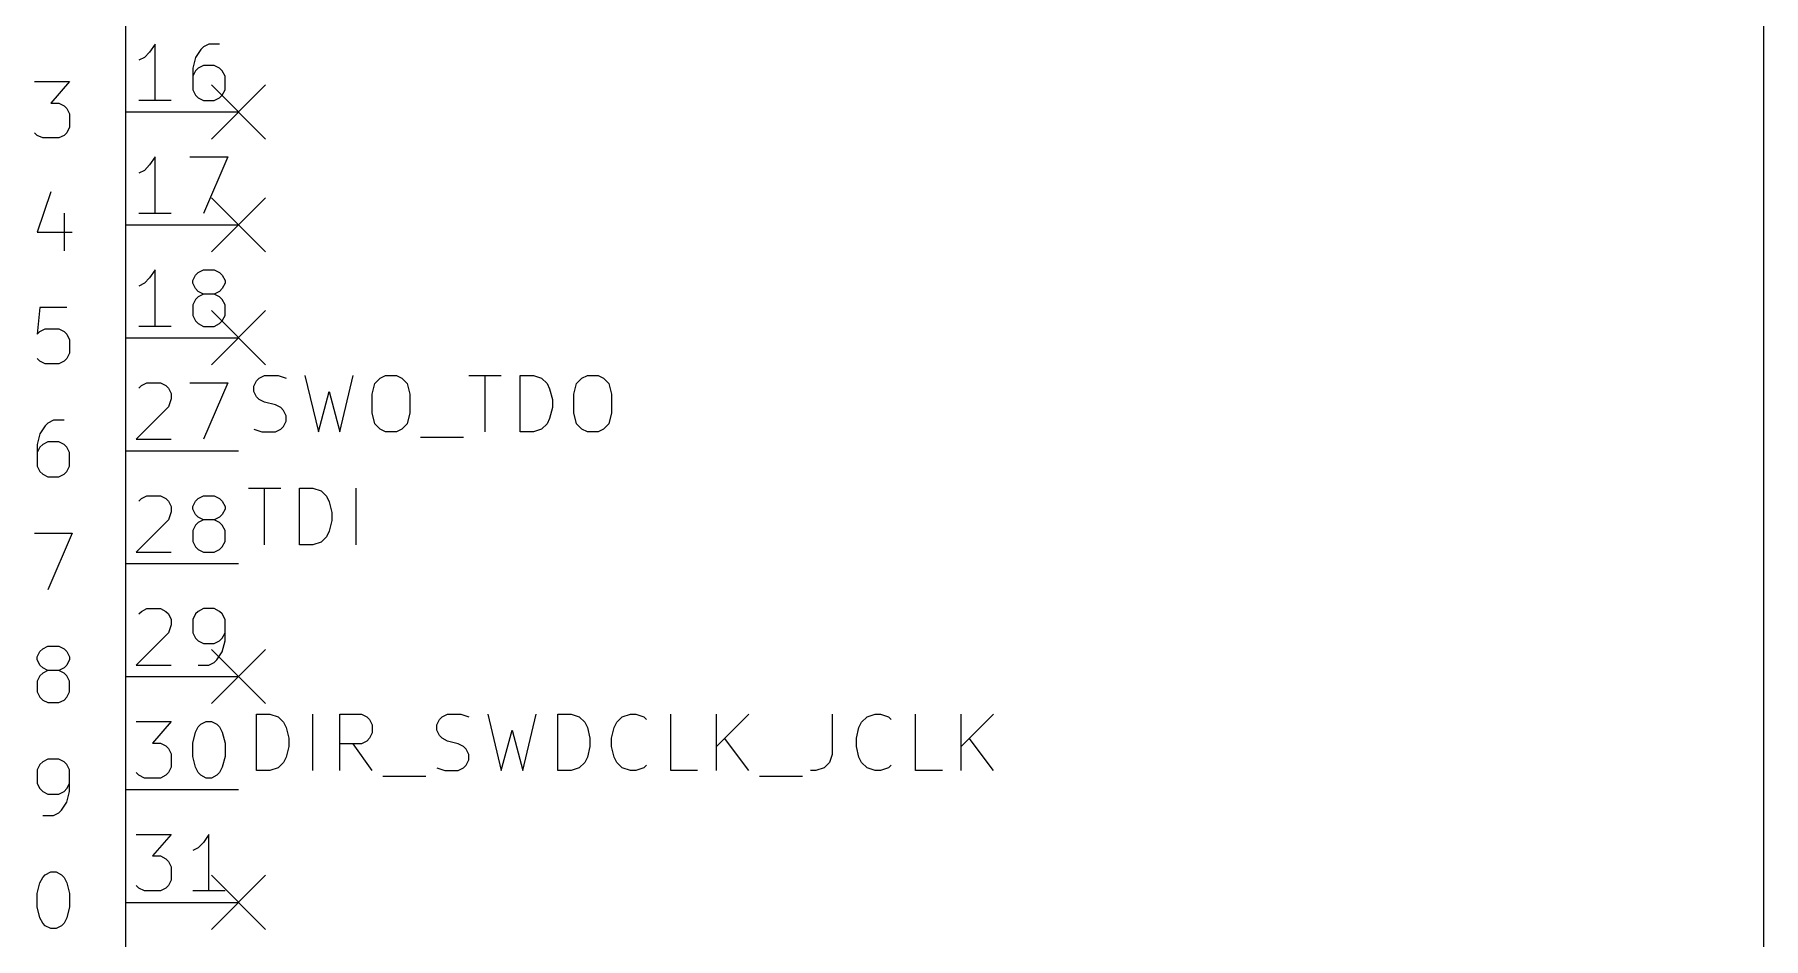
# Model space of a CAD drawing. Extents: x 0.4 to 16.1, y -11.3 to -0.4.
# Drawn here: x 4.57 to 6.1, y -8.332 to -7.532 of the extents above; entities that cross this region are included whole.
import ezdxf

# ---------------------------------------------------------------- set-up
doc = ezdxf.new("R2010")
doc.units = 0
doc.header["$MEASUREMENT"] = 0
for name, color, linetype in [('BLUE2', 5, 'CONTINUOUS'), ('BLUE3', 171, 'CONTINUOUS'), ('CYAN2', 4, 'CONTINUOUS'), ('GRAY1', 251, 'CONTINUOUS'), ('LYELLOW', 51, 'CONTINUOUS'), ('RED2', 1, 'CONTINUOUS'), ('RED3', 11, 'CONTINUOUS')]:
    doc.layers.add(name, color=color, linetype=linetype)

msp = doc.modelspace()

# ---------------------------------------------------------------- linework, layer by layer
at = {"layer": 'BLUE2', "linetype": 'CONTINUOUS'}
for p, q in [((4.726, -7.576), (4.774, -7.624)), ((4.774, -7.576), (4.726, -7.624)), ((4.726, -7.676), (4.774, -7.724)), ((4.774, -7.676), (4.726, -7.724)), ((4.726, -7.776), (4.774, -7.824)), ((4.774, -7.776), (4.726, -7.824)), ((4.726, -8.076), (4.774, -8.124)), ((4.774, -8.076), (4.726, -8.124)), ((4.726, -8.276), (4.774, -8.324)), ((4.774, -8.276), (4.726, -8.324))]:
    msp.add_line(p, q, dxfattribs=at)
at = {"layer": 'BLUE3', "linetype": 'CONTINUOUS'}
msp.add_line((6.1, -4.85), (6.1, -11.1), dxfattribs=at)
at = {"layer": 'CYAN2', "linetype": 'CONTINUOUS'}
for p, q in [((4.5695, -7.5731), (4.6005, -7.5731)), ((4.5695, -7.5731), (4.6005, -7.5731)), ((4.6005, -7.5731), (4.5838, -7.5922)), ((4.6005, -7.5731), (4.5838, -7.5922)), ((4.5838, -7.5922), (4.591, -7.5922)), ((4.5838, -7.5922), (4.591, -7.5922)), ((4.591, -7.5922), (4.5957, -7.5946)), ((4.591, -7.5922), (4.5957, -7.5946)), ((4.5957, -7.5946), (4.5981, -7.5969)), ((4.5957, -7.5946), (4.5981, -7.5969)), ((4.5981, -7.5969), (4.6005, -7.6017)), ((4.5981, -7.5969), (4.6005, -7.6017)), ((4.6005, -7.6017), (4.6005, -7.6136)), ((4.6005, -7.6017), (4.6005, -7.6136)), ((4.5719, -7.6208), (4.5695, -7.6184)), ((4.5719, -7.6208), (4.5695, -7.6184)), ((4.5767, -7.6231), (4.5719, -7.6208)), ((4.5767, -7.6231), (4.5719, -7.6208)), ((4.5957, -7.6208), (4.591, -7.6231)), ((4.5957, -7.6208), (4.591, -7.6231)), ((4.5981, -7.6184), (4.5957, -7.6208)), ((4.5981, -7.6184), (4.5957, -7.6208)), ((4.6005, -7.6136), (4.5981, -7.6184)), ((4.6005, -7.6136), (4.5981, -7.6184)), ((4.591, -7.6231), (4.5767, -7.6231)), ((4.591, -7.6231), (4.5767, -7.6231)), ((4.5838, -7.6708), (4.5719, -7.7065)), ((4.5838, -7.6708), (4.5719, -7.7065)), ((4.5957, -7.6898), (4.5957, -7.7231)), ((4.5957, -7.6898), (4.5957, -7.7231)), ((4.5719, -7.7065), (4.6029, -7.7065)), ((4.5719, -7.7065), (4.6029, -7.7065)), ((4.5743, -7.7731), (4.5719, -7.7969)), ((4.5743, -7.7731), (4.5719, -7.7969)), ((4.5981, -7.7731), (4.5743, -7.7731)), ((4.5981, -7.7731), (4.5743, -7.7731)), ((4.5719, -7.7969), (4.5743, -7.7946)), ((4.5719, -7.7969), (4.5743, -7.7946)), ((4.5743, -7.7946), (4.579, -7.7922)), ((4.5743, -7.7946), (4.579, -7.7922)), ((4.579, -7.7922), (4.591, -7.7922)), ((4.579, -7.7922), (4.591, -7.7922)), ((4.591, -7.7922), (4.5957, -7.7946)), ((4.591, -7.7922), (4.5957, -7.7946)), ((4.5957, -7.7946), (4.5981, -7.7969)), ((4.5957, -7.7946), (4.5981, -7.7969)), ((4.5981, -7.7969), (4.6005, -7.8017)), ((4.5981, -7.7969), (4.6005, -7.8017)), ((4.6005, -7.8017), (4.6005, -7.8136)), ((4.6005, -7.8017), (4.6005, -7.8136)), ((4.5743, -7.8208), (4.5719, -7.8184)), ((4.5743, -7.8208), (4.5719, -7.8184)), ((4.5981, -7.8184), (4.5957, -7.8208)), ((4.5981, -7.8184), (4.5957, -7.8208)), ((4.6005, -7.8136), (4.5981, -7.8184)), ((4.6005, -7.8136), (4.5981, -7.8184)), ((4.579, -7.8231), (4.5743, -7.8208)), ((4.579, -7.8231), (4.5743, -7.8208)), ((4.591, -7.8231), (4.579, -7.8231)), ((4.591, -7.8231), (4.579, -7.8231)), ((4.5957, -7.8208), (4.591, -7.8231)), ((4.5957, -7.8208), (4.591, -7.8231)), ((4.579, -7.8779), (4.5743, -7.885)), ((4.579, -7.8779), (4.5743, -7.885)), ((4.5814, -7.8755), (4.579, -7.8779)), ((4.5814, -7.8755), (4.579, -7.8779)), ((4.5862, -7.8731), (4.5814, -7.8755)), ((4.5862, -7.8731), (4.5814, -7.8755)), ((4.5957, -7.8731), (4.5862, -7.8731)), ((4.5957, -7.8731), (4.5862, -7.8731)), ((4.5743, -7.885), (4.5719, -7.8946)), ((4.5743, -7.885), (4.5719, -7.8946)), ((4.5719, -7.8946), (4.5719, -7.9136)), ((4.5719, -7.8946), (4.5719, -7.9136)), ((4.5743, -7.8969), (4.5719, -7.9017)), ((4.5743, -7.8969), (4.5719, -7.9017)), ((4.5767, -7.8946), (4.5743, -7.8969)), ((4.5767, -7.8946), (4.5743, -7.8969)), ((4.5814, -7.8922), (4.5767, -7.8946)), ((4.5814, -7.8922), (4.5767, -7.8946)), ((4.591, -7.8922), (4.5814, -7.8922)), ((4.591, -7.8922), (4.5814, -7.8922)), ((4.5957, -7.8946), (4.591, -7.8922)), ((4.5957, -7.8946), (4.591, -7.8922)), ((4.5981, -7.8969), (4.5957, -7.8946)), ((4.5981, -7.8969), (4.5957, -7.8946)), ((4.6005, -7.9017), (4.5981, -7.8969)), ((4.6005, -7.9017), (4.5981, -7.8969)), ((4.6005, -7.9136), (4.6005, -7.9017)), ((4.6005, -7.9136), (4.6005, -7.9017)), ((4.5719, -7.9136), (4.5743, -7.9184)), ((4.5719, -7.9136), (4.5743, -7.9184)), ((4.5743, -7.9184), (4.5767, -7.9208)), ((4.5743, -7.9184), (4.5767, -7.9208)), ((4.5767, -7.9208), (4.5814, -7.9231)), ((4.5767, -7.9208), (4.5814, -7.9231)), ((4.5814, -7.9231), (4.591, -7.9231)), ((4.5814, -7.9231), (4.591, -7.9231)), ((4.591, -7.9231), (4.5957, -7.9208)), ((4.591, -7.9231), (4.5957, -7.9208)), ((4.5957, -7.9208), (4.5981, -7.9184)), ((4.5957, -7.9208), (4.5981, -7.9184)), ((4.5981, -7.9184), (4.6005, -7.9136)), ((4.5981, -7.9184), (4.6005, -7.9136)), ((4.5695, -7.9731), (4.6029, -7.9731)), ((4.5695, -7.9731), (4.6029, -7.9731)), ((4.6029, -7.9731), (4.5814, -8.0231)), ((4.6029, -7.9731), (4.5814, -8.0231)), ((4.5719, -8.0827), (4.5743, -8.0779)), ((4.5719, -8.0827), (4.5743, -8.0779)), ((4.5743, -8.0779), (4.5767, -8.0755)), ((4.5743, -8.0779), (4.5767, -8.0755)), ((4.5767, -8.0755), (4.5814, -8.0731)), ((4.5767, -8.0755), (4.5814, -8.0731)), ((4.5814, -8.0731), (4.591, -8.0731)), ((4.5814, -8.0731), (4.591, -8.0731)), ((4.591, -8.0731), (4.5957, -8.0755)), ((4.591, -8.0731), (4.5957, -8.0755)), ((4.5957, -8.0755), (4.5981, -8.0779)), ((4.5957, -8.0755), (4.5981, -8.0779)), ((4.5981, -8.0779), (4.6005, -8.0827)), ((4.5981, -8.0779), (4.6005, -8.0827)), ((4.5719, -8.085), (4.5719, -8.0827)), ((4.5719, -8.085), (4.5719, -8.0827)), ((4.5743, -8.0898), (4.5719, -8.085)), ((4.5743, -8.0898), (4.5719, -8.085)), ((4.5767, -8.0922), (4.5743, -8.0898)), ((4.5767, -8.0922), (4.5743, -8.0898)), ((4.5814, -8.0946), (4.5767, -8.0922)), ((4.5814, -8.0946), (4.5767, -8.0922)), ((4.5814, -8.0946), (4.5767, -8.0969)), ((4.5814, -8.0946), (4.5767, -8.0969)), ((4.591, -8.0946), (4.5814, -8.0946)), ((4.591, -8.0946), (4.5814, -8.0946)), ((4.5957, -8.0922), (4.591, -8.0946)), ((4.5957, -8.0922), (4.591, -8.0946)), ((4.5957, -8.0969), (4.591, -8.0946)), ((4.5957, -8.0969), (4.591, -8.0946)), ((4.5981, -8.0898), (4.5957, -8.0922)), ((4.5981, -8.0898), (4.5957, -8.0922)), ((4.6005, -8.085), (4.5981, -8.0898)), ((4.6005, -8.085), (4.5981, -8.0898)), ((4.6005, -8.0827), (4.6005, -8.085)), ((4.6005, -8.0827), (4.6005, -8.085)), ((4.5743, -8.0993), (4.5719, -8.1041)), ((4.5743, -8.0993), (4.5719, -8.1041)), ((4.5719, -8.1041), (4.5719, -8.1136)), ((4.5719, -8.1041), (4.5719, -8.1136)), ((4.5767, -8.0969), (4.5743, -8.0993)), ((4.5767, -8.0969), (4.5743, -8.0993)), ((4.5981, -8.0993), (4.5957, -8.0969)), ((4.5981, -8.0993), (4.5957, -8.0969)), ((4.6005, -8.1041), (4.5981, -8.0993)), ((4.6005, -8.1041), (4.5981, -8.0993)), ((4.6005, -8.1136), (4.6005, -8.1041)), ((4.6005, -8.1136), (4.6005, -8.1041)), ((4.5719, -8.1136), (4.5743, -8.1184)), ((4.5719, -8.1136), (4.5743, -8.1184)), ((4.5743, -8.1184), (4.5767, -8.1208)), ((4.5743, -8.1184), (4.5767, -8.1208)), ((4.5767, -8.1208), (4.5814, -8.1231)), ((4.5767, -8.1208), (4.5814, -8.1231)), ((4.5814, -8.1231), (4.591, -8.1231)), ((4.5814, -8.1231), (4.591, -8.1231)), ((4.591, -8.1231), (4.5957, -8.1208)), ((4.591, -8.1231), (4.5957, -8.1208)), ((4.5957, -8.1208), (4.5981, -8.1184)), ((4.5957, -8.1208), (4.5981, -8.1184)), ((4.5981, -8.1184), (4.6005, -8.1136)), ((4.5981, -8.1184), (4.6005, -8.1136)), ((4.5743, -8.1779), (4.5719, -8.1827)), ((4.5743, -8.1779), (4.5719, -8.1827)), ((4.5719, -8.1827), (4.5719, -8.1946)), ((4.5719, -8.1827), (4.5719, -8.1946)), ((4.5767, -8.1755), (4.5743, -8.1779)), ((4.5767, -8.1755), (4.5743, -8.1779)), ((4.5814, -8.1731), (4.5767, -8.1755)), ((4.5814, -8.1731), (4.5767, -8.1755)), ((4.591, -8.1731), (4.5814, -8.1731)), ((4.591, -8.1731), (4.5814, -8.1731)), ((4.5957, -8.1755), (4.591, -8.1731)), ((4.5957, -8.1755), (4.591, -8.1731)), ((4.5981, -8.1779), (4.5957, -8.1755)), ((4.5981, -8.1779), (4.5957, -8.1755)), ((4.6005, -8.1827), (4.5981, -8.1779)), ((4.6005, -8.1827), (4.5981, -8.1779)), ((4.6005, -8.2017), (4.6005, -8.1827)), ((4.6005, -8.2017), (4.6005, -8.1827)), ((4.5719, -8.1946), (4.5743, -8.1993)), ((4.5719, -8.1946), (4.5743, -8.1993)), ((4.5743, -8.1993), (4.5767, -8.2017)), ((4.5743, -8.1993), (4.5767, -8.2017)), ((4.5767, -8.2017), (4.5814, -8.2041)), ((4.5767, -8.2017), (4.5814, -8.2041)), ((4.591, -8.2041), (4.5957, -8.2017)), ((4.591, -8.2041), (4.5957, -8.2017)), ((4.5957, -8.2017), (4.5981, -8.1993)), ((4.5957, -8.2017), (4.5981, -8.1993)), ((4.5981, -8.1993), (4.6005, -8.1946)), ((4.5981, -8.1993), (4.6005, -8.1946)), ((4.5981, -8.2112), (4.6005, -8.2017)), ((4.5981, -8.2112), (4.6005, -8.2017)), ((4.5814, -8.2041), (4.591, -8.2041)), ((4.5814, -8.2041), (4.591, -8.2041)), ((4.591, -8.2208), (4.5933, -8.2184)), ((4.591, -8.2208), (4.5933, -8.2184)), ((4.5933, -8.2184), (4.5981, -8.2112)), ((4.5933, -8.2184), (4.5981, -8.2112)), ((4.5767, -8.2231), (4.5862, -8.2231)), ((4.5767, -8.2231), (4.5862, -8.2231)), ((4.5862, -8.2231), (4.591, -8.2208)), ((4.5862, -8.2231), (4.591, -8.2208)), ((4.5743, -8.2827), (4.5767, -8.2779)), ((4.5743, -8.2827), (4.5767, -8.2779)), ((4.5767, -8.2779), (4.579, -8.2755)), ((4.5767, -8.2779), (4.579, -8.2755)), ((4.579, -8.2755), (4.5838, -8.2731)), ((4.579, -8.2755), (4.5838, -8.2731)), ((4.5838, -8.2731), (4.5886, -8.2731)), ((4.5838, -8.2731), (4.5886, -8.2731)), ((4.5886, -8.2731), (4.5933, -8.2755)), ((4.5886, -8.2731), (4.5933, -8.2755)), ((4.5933, -8.2755), (4.5957, -8.2779)), ((4.5933, -8.2755), (4.5957, -8.2779)), ((4.5957, -8.2779), (4.5981, -8.2827)), ((4.5957, -8.2779), (4.5981, -8.2827)), ((4.5719, -8.2922), (4.5743, -8.2827)), ((4.5719, -8.2922), (4.5743, -8.2827)), ((4.5719, -8.3041), (4.5719, -8.2922)), ((4.5719, -8.3041), (4.5719, -8.2922)), ((4.5981, -8.2827), (4.6005, -8.2922)), ((4.5981, -8.2827), (4.6005, -8.2922)), ((4.6005, -8.2922), (4.6005, -8.3041)), ((4.6005, -8.2922), (4.6005, -8.3041)), ((4.5743, -8.3136), (4.5719, -8.3041)), ((4.5743, -8.3136), (4.5719, -8.3041)), ((4.6005, -8.3041), (4.5981, -8.3136)), ((4.6005, -8.3041), (4.5981, -8.3136)), ((4.5767, -8.3184), (4.5743, -8.3136)), ((4.5767, -8.3184), (4.5743, -8.3136)), ((4.579, -8.3208), (4.5767, -8.3184)), ((4.579, -8.3208), (4.5767, -8.3184)), ((4.5838, -8.3231), (4.579, -8.3208)), ((4.5838, -8.3231), (4.579, -8.3208)), ((4.5886, -8.3231), (4.5838, -8.3231)), ((4.5886, -8.3231), (4.5838, -8.3231)), ((4.5933, -8.3208), (4.5886, -8.3231)), ((4.5933, -8.3208), (4.5886, -8.3231)), ((4.5957, -8.3184), (4.5933, -8.3208)), ((4.5957, -8.3184), (4.5933, -8.3208)), ((4.5981, -8.3136), (4.5957, -8.3184)), ((4.5981, -8.3136), (4.5957, -8.3184))]:
    msp.add_line(p, q, dxfattribs=at)
at = {"layer": 'GRAY1', "linetype": 'CONTINUOUS'}
for p, q in [((4.766, -7.8381), (4.7684, -7.8357)), ((4.7684, -7.8357), (4.7732, -7.8333)), ((4.7732, -7.8333), (4.7851, -7.8333)), ((4.7851, -7.8333), (4.7922, -7.8357)), ((4.8089, -7.8333), (4.8208, -7.8833)), ((4.8398, -7.8833), (4.8517, -7.8333)), ((4.8708, -7.8404), (4.8755, -7.8357)), ((4.8755, -7.8357), (4.8803, -7.8333)), ((4.8803, -7.8333), (4.8898, -7.8333)), ((4.8898, -7.8333), (4.8946, -7.8357)), ((4.8946, -7.8357), (4.8993, -7.8404)), ((4.9541, -7.8333), (4.9827, -7.8333)), ((4.9684, -7.8833), (4.9684, -7.8333)), ((4.9993, -7.8833), (4.9993, -7.8333)), ((4.9993, -7.8333), (5.0112, -7.8333)), ((5.0112, -7.8333), (5.0184, -7.8357)), ((5.0184, -7.8357), (5.0232, -7.8404)), ((5.0493, -7.8404), (5.0541, -7.8357)), ((5.0541, -7.8357), (5.0589, -7.8333)), ((5.0589, -7.8333), (5.0684, -7.8333)), ((5.0684, -7.8333), (5.0732, -7.8357)), ((5.0732, -7.8357), (5.0779, -7.8404)), ((4.7636, -7.8428), (4.766, -7.8381)), ((4.7636, -7.8476), (4.7636, -7.8428)), ((4.766, -7.8523), (4.7636, -7.8476)), ((4.8208, -7.8833), (4.8303, -7.8476)), ((4.8303, -7.8476), (4.8398, -7.8833)), ((4.8684, -7.85), (4.8708, -7.8404)), ((4.8684, -7.8666), (4.8684, -7.85)), ((4.8993, -7.8404), (4.9017, -7.85)), ((4.9017, -7.85), (4.9017, -7.8666)), ((5.0232, -7.8404), (5.0255, -7.8452)), ((5.0255, -7.8452), (5.0279, -7.8547)), ((5.047, -7.85), (5.0493, -7.8404)), ((5.047, -7.8666), (5.047, -7.85)), ((5.0779, -7.8404), (5.0803, -7.85)), ((5.0803, -7.85), (5.0803, -7.8666)), ((4.7684, -7.8547), (4.766, -7.8523)), ((4.7732, -7.8571), (4.7684, -7.8547)), ((4.7827, -7.8595), (4.7732, -7.8571)), ((4.7874, -7.8619), (4.7827, -7.8595)), ((4.7898, -7.8643), (4.7874, -7.8619)), ((4.7922, -7.869), (4.7898, -7.8643)), ((4.8708, -7.8762), (4.8684, -7.8666)), ((4.9017, -7.8666), (4.8993, -7.8762)), ((5.0279, -7.8619), (5.0255, -7.8714)), ((5.0279, -7.8547), (5.0279, -7.8619)), ((5.0493, -7.8762), (5.047, -7.8666)), ((5.0803, -7.8666), (5.0779, -7.8762)), ((4.7636, -7.8809), (4.7708, -7.8833)), ((4.7827, -7.8833), (4.7874, -7.8809)), ((4.7874, -7.8809), (4.7898, -7.8785)), ((4.7898, -7.8785), (4.7922, -7.8738)), ((4.7922, -7.8738), (4.7922, -7.869)), ((4.8755, -7.8809), (4.8708, -7.8762)), ((4.8803, -7.8833), (4.8755, -7.8809)), ((4.8946, -7.8809), (4.8898, -7.8833)), ((4.8993, -7.8762), (4.8946, -7.8809)), ((5.0184, -7.8809), (5.0112, -7.8833)), ((5.0232, -7.8762), (5.0184, -7.8809)), ((5.0255, -7.8714), (5.0232, -7.8762)), ((5.0541, -7.8809), (5.0493, -7.8762)), ((5.0589, -7.8833), (5.0541, -7.8809)), ((5.0732, -7.8809), (5.0684, -7.8833)), ((5.0779, -7.8762), (5.0732, -7.8809)), ((4.7708, -7.8833), (4.7827, -7.8833)), ((4.8898, -7.8833), (4.8803, -7.8833)), ((4.9113, -7.8881), (4.9493, -7.8881)), ((5.0112, -7.8833), (4.9993, -7.8833)), ((5.0684, -7.8833), (5.0589, -7.8833)), ((4.7589, -7.9333), (4.7874, -7.9333)), ((4.7732, -7.9833), (4.7732, -7.9333)), ((4.8041, -7.9833), (4.8041, -7.9333)), ((4.8041, -7.9333), (4.816, -7.9333)), ((4.816, -7.9333), (4.8232, -7.9357)), ((4.8232, -7.9357), (4.8279, -7.9404)), ((4.8279, -7.9404), (4.8303, -7.9452)), ((4.8541, -7.9833), (4.8541, -7.9333)), ((4.8303, -7.9452), (4.8327, -7.9547)), ((4.8327, -7.9547), (4.8327, -7.9619)), ((4.8303, -7.9714), (4.8279, -7.9762)), ((4.8327, -7.9619), (4.8303, -7.9714)), ((4.816, -7.9833), (4.8041, -7.9833)), ((4.8232, -7.9809), (4.816, -7.9833)), ((4.8279, -7.9762), (4.8232, -7.9809)), ((4.766, -8.1833), (4.766, -8.1333)), ((4.766, -8.1333), (4.7779, -8.1333)), ((4.7779, -8.1333), (4.7851, -8.1357)), ((4.7851, -8.1357), (4.7898, -8.1404)), ((4.7898, -8.1404), (4.7922, -8.1452)), ((4.816, -8.1833), (4.816, -8.1333)), ((4.8398, -8.1833), (4.8398, -8.1333)), ((4.8398, -8.1333), (4.8589, -8.1333)), ((4.8589, -8.1333), (4.8636, -8.1357)), ((4.8636, -8.1357), (4.866, -8.1381)), ((4.866, -8.1381), (4.8684, -8.1428)), ((4.9255, -8.1428), (4.9279, -8.1381)), ((4.9279, -8.1381), (4.9303, -8.1357)), ((4.9303, -8.1357), (4.9351, -8.1333)), ((4.9351, -8.1333), (4.947, -8.1333)), ((4.947, -8.1333), (4.9541, -8.1357)), ((4.9708, -8.1333), (4.9827, -8.1833)), ((5.0017, -8.1833), (5.0136, -8.1333)), ((5.0327, -8.1833), (5.0327, -8.1333)), ((5.0327, -8.1333), (5.0446, -8.1333)), ((5.0446, -8.1333), (5.0517, -8.1357)), ((5.0517, -8.1357), (5.0565, -8.1404)), ((5.0565, -8.1404), (5.0589, -8.1452)), ((5.0827, -8.1452), (5.0851, -8.1404)), ((5.0851, -8.1404), (5.0898, -8.1357)), ((5.0898, -8.1357), (5.097, -8.1333)), ((5.097, -8.1333), (5.1017, -8.1333)), ((5.1017, -8.1333), (5.1089, -8.1357)), ((5.1089, -8.1357), (5.1112, -8.1381)), ((5.1327, -8.1833), (5.1327, -8.1333)), ((5.1732, -8.1833), (5.1732, -8.1333)), ((5.2017, -8.1333), (5.1732, -8.1619)), ((5.2755, -8.1333), (5.2755, -8.169)), ((5.2993, -8.1452), (5.3017, -8.1404)), ((5.3017, -8.1404), (5.3065, -8.1357)), ((5.3065, -8.1357), (5.3136, -8.1333)), ((5.3136, -8.1333), (5.3184, -8.1333)), ((5.3184, -8.1333), (5.3255, -8.1357)), ((5.3255, -8.1357), (5.3279, -8.1381)), ((5.3493, -8.1833), (5.3493, -8.1333)), ((5.3898, -8.1833), (5.3898, -8.1333)), ((5.4184, -8.1333), (5.3898, -8.1619)), ((4.7922, -8.1452), (4.7946, -8.1547)), ((4.7946, -8.1547), (4.7946, -8.1619)), ((4.8636, -8.1571), (4.8589, -8.1595)), ((4.866, -8.1547), (4.8636, -8.1571)), ((4.8684, -8.15), (4.866, -8.1547)), ((4.8684, -8.1428), (4.8684, -8.15)), ((4.9255, -8.1476), (4.9255, -8.1428)), ((4.9279, -8.1523), (4.9255, -8.1476)), ((4.9303, -8.1547), (4.9279, -8.1523)), ((4.9351, -8.1571), (4.9303, -8.1547)), ((4.9446, -8.1595), (4.9351, -8.1571)), ((4.9827, -8.1833), (4.9922, -8.1476)), ((4.9922, -8.1476), (5.0017, -8.1833)), ((5.0589, -8.1452), (5.0612, -8.1547)), ((5.0612, -8.1547), (5.0612, -8.1619)), ((5.0803, -8.1547), (5.0827, -8.1452)), ((5.0803, -8.1619), (5.0803, -8.1547)), ((5.2017, -8.1833), (5.1803, -8.1547)), ((5.297, -8.1547), (5.2993, -8.1452)), ((5.297, -8.1619), (5.297, -8.1547)), ((5.4184, -8.1833), (5.397, -8.1547)), ((4.7922, -8.1714), (4.7898, -8.1762)), ((4.7946, -8.1619), (4.7922, -8.1714)), ((4.8589, -8.1595), (4.8398, -8.1595)), ((4.8684, -8.1833), (4.8517, -8.1595)), ((4.9493, -8.1619), (4.9446, -8.1595)), ((4.9517, -8.1643), (4.9493, -8.1619)), ((4.9541, -8.169), (4.9517, -8.1643)), ((4.9541, -8.1738), (4.9541, -8.169)), ((5.0589, -8.1714), (5.0565, -8.1762)), ((5.0612, -8.1619), (5.0589, -8.1714)), ((5.0827, -8.1714), (5.0803, -8.1619)), ((5.0851, -8.1762), (5.0827, -8.1714)), ((5.2755, -8.169), (5.2732, -8.1762)), ((5.2993, -8.1714), (5.297, -8.1619)), ((5.3017, -8.1762), (5.2993, -8.1714)), ((4.7779, -8.1833), (4.766, -8.1833)), ((4.7851, -8.1809), (4.7779, -8.1833)), ((4.7898, -8.1762), (4.7851, -8.1809)), ((4.9255, -8.1809), (4.9327, -8.1833)), ((4.9327, -8.1833), (4.9446, -8.1833)), ((4.9446, -8.1833), (4.9493, -8.1809)), ((4.9493, -8.1809), (4.9517, -8.1785)), ((4.9517, -8.1785), (4.9541, -8.1738)), ((5.0446, -8.1833), (5.0327, -8.1833)), ((5.0517, -8.1809), (5.0446, -8.1833)), ((5.0565, -8.1762), (5.0517, -8.1809)), ((5.0898, -8.1809), (5.0851, -8.1762)), ((5.097, -8.1833), (5.0898, -8.1809)), ((5.1017, -8.1833), (5.097, -8.1833)), ((5.1089, -8.1809), (5.1017, -8.1833)), ((5.1112, -8.1785), (5.1089, -8.1809)), ((5.1565, -8.1833), (5.1327, -8.1833)), ((5.2612, -8.1833), (5.2565, -8.1833)), ((5.2684, -8.1809), (5.2612, -8.1833)), ((5.2732, -8.1762), (5.2684, -8.1809)), ((5.3065, -8.1809), (5.3017, -8.1762)), ((5.3136, -8.1833), (5.3065, -8.1809)), ((5.3184, -8.1833), (5.3136, -8.1833)), ((5.3255, -8.1809), (5.3184, -8.1833)), ((5.3279, -8.1785), (5.3255, -8.1809)), ((5.3732, -8.1833), (5.3493, -8.1833)), ((4.8779, -8.1881), (4.916, -8.1881)), ((5.2113, -8.1881), (5.2493, -8.1881))]:
    msp.add_line(p, q, dxfattribs=at)
at = {"layer": 'LYELLOW', "linetype": 'CONTINUOUS'}
msp.add_line((4.65, -5.7), (4.65, -9.5), dxfattribs=at)
at = {"layer": 'RED2', "linetype": 'CONTINUOUS'}
for p, q in [((4.65, -5.7), (4.65, -9.5)), ((4.65, -7.6), (4.75, -7.6)), ((4.65, -7.6), (4.75, -7.6)), ((4.65, -7.7), (4.75, -7.7)), ((4.65, -7.7), (4.75, -7.7)), ((4.65, -7.8), (4.75, -7.8)), ((4.65, -7.8), (4.75, -7.8)), ((4.65, -7.9), (4.75, -7.9)), ((4.65, -7.9), (4.75, -7.9)), ((4.65, -8), (4.75, -8)), ((4.65, -8), (4.75, -8)), ((4.65, -8.1), (4.75, -8.1)), ((4.65, -8.1), (4.75, -8.1)), ((4.65, -8.2), (4.75, -8.2)), ((4.65, -8.2), (4.75, -8.2)), ((4.65, -8.3), (4.75, -8.3)), ((4.65, -8.3), (4.75, -8.3))]:
    msp.add_line(p, q, dxfattribs=at)
at = {"layer": 'RED3', "linetype": 'CONTINUOUS'}
for p, q in [((4.6762, -7.5399), (4.6714, -7.547)), ((4.6762, -7.5399), (4.6714, -7.547)), ((4.6762, -7.5899), (4.6762, -7.5399)), ((4.6762, -7.5899), (4.6762, -7.5399)), ((4.7167, -7.5446), (4.7119, -7.5518)), ((4.7167, -7.5446), (4.7119, -7.5518)), ((4.719, -7.5423), (4.7167, -7.5446)), ((4.719, -7.5423), (4.7167, -7.5446)), ((4.7238, -7.5399), (4.719, -7.5423)), ((4.7238, -7.5399), (4.719, -7.5423)), ((4.7333, -7.5399), (4.7238, -7.5399)), ((4.7333, -7.5399), (4.7238, -7.5399)), ((4.6667, -7.5518), (4.6619, -7.5542)), ((4.6667, -7.5518), (4.6619, -7.5542)), ((4.6714, -7.547), (4.6667, -7.5518)), ((4.6714, -7.547), (4.6667, -7.5518)), ((4.7119, -7.5518), (4.7095, -7.5613)), ((4.7119, -7.5518), (4.7095, -7.5613)), ((4.719, -7.5589), (4.7143, -7.5613)), ((4.719, -7.5589), (4.7143, -7.5613)), ((4.7286, -7.5589), (4.719, -7.5589)), ((4.7286, -7.5589), (4.719, -7.5589)), ((4.7333, -7.5613), (4.7286, -7.5589)), ((4.7333, -7.5613), (4.7286, -7.5589)), ((4.7095, -7.5613), (4.7095, -7.5804)), ((4.7095, -7.5613), (4.7095, -7.5804)), ((4.7119, -7.5637), (4.7095, -7.5684)), ((4.7119, -7.5637), (4.7095, -7.5684)), ((4.7143, -7.5613), (4.7119, -7.5637)), ((4.7143, -7.5613), (4.7119, -7.5637)), ((4.7357, -7.5637), (4.7333, -7.5613)), ((4.7357, -7.5637), (4.7333, -7.5613)), ((4.7381, -7.5684), (4.7357, -7.5637)), ((4.7381, -7.5684), (4.7357, -7.5637)), ((4.7381, -7.5804), (4.7381, -7.5684)), ((4.7381, -7.5804), (4.7381, -7.5684)), ((4.6905, -7.5899), (4.6619, -7.5899)), ((4.6905, -7.5899), (4.6619, -7.5899)), ((4.7095, -7.5804), (4.7119, -7.5851)), ((4.7095, -7.5804), (4.7119, -7.5851)), ((4.7119, -7.5851), (4.7143, -7.5875)), ((4.7119, -7.5851), (4.7143, -7.5875)), ((4.7143, -7.5875), (4.719, -7.5899)), ((4.7143, -7.5875), (4.719, -7.5899)), ((4.719, -7.5899), (4.7286, -7.5899)), ((4.719, -7.5899), (4.7286, -7.5899)), ((4.7286, -7.5899), (4.7333, -7.5875)), ((4.7286, -7.5899), (4.7333, -7.5875)), ((4.7333, -7.5875), (4.7357, -7.5851)), ((4.7333, -7.5875), (4.7357, -7.5851)), ((4.7357, -7.5851), (4.7381, -7.5804)), ((4.7357, -7.5851), (4.7381, -7.5804)), ((4.6667, -7.6518), (4.6619, -7.6542)), ((4.6667, -7.6518), (4.6619, -7.6542)), ((4.6714, -7.647), (4.6667, -7.6518)), ((4.6714, -7.647), (4.6667, -7.6518)), ((4.6762, -7.6399), (4.6714, -7.647)), ((4.6762, -7.6399), (4.6714, -7.647)), ((4.6762, -7.6899), (4.6762, -7.6399)), ((4.6762, -7.6899), (4.6762, -7.6399)), ((4.7071, -7.6399), (4.7405, -7.6399)), ((4.7071, -7.6399), (4.7405, -7.6399)), ((4.7405, -7.6399), (4.719, -7.6899)), ((4.7405, -7.6399), (4.719, -7.6899)), ((4.6905, -7.6899), (4.6619, -7.6899)), ((4.6905, -7.6899), (4.6619, -7.6899)), ((4.6762, -7.7399), (4.6714, -7.747)), ((4.6762, -7.7399), (4.6714, -7.747)), ((4.6762, -7.7899), (4.6762, -7.7399)), ((4.6762, -7.7899), (4.6762, -7.7399)), ((4.7119, -7.7446), (4.7143, -7.7423)), ((4.7119, -7.7446), (4.7143, -7.7423)), ((4.7143, -7.7423), (4.719, -7.7399)), ((4.7143, -7.7423), (4.719, -7.7399)), ((4.719, -7.7399), (4.7286, -7.7399)), ((4.719, -7.7399), (4.7286, -7.7399)), ((4.7286, -7.7399), (4.7333, -7.7423)), ((4.7286, -7.7399), (4.7333, -7.7423)), ((4.7333, -7.7423), (4.7357, -7.7446)), ((4.7333, -7.7423), (4.7357, -7.7446)), ((4.6667, -7.7518), (4.6619, -7.7542)), ((4.6667, -7.7518), (4.6619, -7.7542)), ((4.6714, -7.747), (4.6667, -7.7518)), ((4.6714, -7.747), (4.6667, -7.7518)), ((4.7095, -7.7494), (4.7119, -7.7446)), ((4.7095, -7.7494), (4.7119, -7.7446)), ((4.7095, -7.7518), (4.7095, -7.7494)), ((4.7095, -7.7518), (4.7095, -7.7494)), ((4.7119, -7.7565), (4.7095, -7.7518)), ((4.7119, -7.7565), (4.7095, -7.7518)), ((4.7143, -7.7589), (4.7119, -7.7565)), ((4.7143, -7.7589), (4.7119, -7.7565)), ((4.719, -7.7613), (4.7143, -7.7589)), ((4.719, -7.7613), (4.7143, -7.7589)), ((4.7333, -7.7589), (4.7286, -7.7613)), ((4.7333, -7.7589), (4.7286, -7.7613)), ((4.7357, -7.7565), (4.7333, -7.7589)), ((4.7357, -7.7565), (4.7333, -7.7589)), ((4.7357, -7.7446), (4.7381, -7.7494)), ((4.7357, -7.7446), (4.7381, -7.7494)), ((4.7381, -7.7518), (4.7357, -7.7565)), ((4.7381, -7.7518), (4.7357, -7.7565)), ((4.7381, -7.7494), (4.7381, -7.7518)), ((4.7381, -7.7494), (4.7381, -7.7518)), ((4.7119, -7.7661), (4.7095, -7.7708)), ((4.7119, -7.7661), (4.7095, -7.7708)), ((4.7095, -7.7708), (4.7095, -7.7804)), ((4.7095, -7.7708), (4.7095, -7.7804)), ((4.7143, -7.7637), (4.7119, -7.7661)), ((4.7143, -7.7637), (4.7119, -7.7661)), ((4.719, -7.7613), (4.7143, -7.7637)), ((4.719, -7.7613), (4.7143, -7.7637)), ((4.7286, -7.7613), (4.719, -7.7613)), ((4.7286, -7.7613), (4.719, -7.7613)), ((4.7333, -7.7637), (4.7286, -7.7613)), ((4.7333, -7.7637), (4.7286, -7.7613)), ((4.7357, -7.7661), (4.7333, -7.7637)), ((4.7357, -7.7661), (4.7333, -7.7637)), ((4.7381, -7.7708), (4.7357, -7.7661)), ((4.7381, -7.7708), (4.7357, -7.7661)), ((4.7381, -7.7804), (4.7381, -7.7708)), ((4.7381, -7.7804), (4.7381, -7.7708)), ((4.6905, -7.7899), (4.6619, -7.7899)), ((4.6905, -7.7899), (4.6619, -7.7899)), ((4.7095, -7.7804), (4.7119, -7.7851)), ((4.7095, -7.7804), (4.7119, -7.7851)), ((4.7119, -7.7851), (4.7143, -7.7875)), ((4.7119, -7.7851), (4.7143, -7.7875)), ((4.7143, -7.7875), (4.719, -7.7899)), ((4.7143, -7.7875), (4.719, -7.7899)), ((4.719, -7.7899), (4.7286, -7.7899)), ((4.719, -7.7899), (4.7286, -7.7899)), ((4.7286, -7.7899), (4.7333, -7.7875)), ((4.7286, -7.7899), (4.7333, -7.7875)), ((4.7333, -7.7875), (4.7357, -7.7851)), ((4.7333, -7.7875), (4.7357, -7.7851)), ((4.7357, -7.7851), (4.7381, -7.7804)), ((4.7357, -7.7851), (4.7381, -7.7804)), ((4.6619, -7.8446), (4.6643, -7.8423)), ((4.6619, -7.8446), (4.6643, -7.8423)), ((4.6643, -7.8423), (4.669, -7.8399)), ((4.6643, -7.8423), (4.669, -7.8399)), ((4.669, -7.8399), (4.681, -7.8399)), ((4.669, -7.8399), (4.681, -7.8399)), ((4.681, -7.8399), (4.6857, -7.8423)), ((4.681, -7.8399), (4.6857, -7.8423)), ((4.6857, -7.8423), (4.6881, -7.8446)), ((4.6857, -7.8423), (4.6881, -7.8446)), ((4.6881, -7.8446), (4.6905, -7.8494)), ((4.6881, -7.8446), (4.6905, -7.8494)), ((4.6905, -7.8494), (4.6905, -7.8542)), ((4.6905, -7.8494), (4.6905, -7.8542)), ((4.7071, -7.8399), (4.7405, -7.8399)), ((4.7071, -7.8399), (4.7405, -7.8399)), ((4.7405, -7.8399), (4.719, -7.8899)), ((4.7405, -7.8399), (4.719, -7.8899)), ((4.6881, -7.8613), (4.6595, -7.8899)), ((4.6881, -7.8613), (4.6595, -7.8899)), ((4.6905, -7.8542), (4.6881, -7.8613)), ((4.6905, -7.8542), (4.6881, -7.8613)), ((4.6595, -7.8899), (4.6905, -7.8899)), ((4.6595, -7.8899), (4.6905, -7.8899)), ((4.6619, -7.9446), (4.6643, -7.9423)), ((4.6619, -7.9446), (4.6643, -7.9423)), ((4.6643, -7.9423), (4.669, -7.9399)), ((4.6643, -7.9423), (4.669, -7.9399)), ((4.669, -7.9399), (4.681, -7.9399)), ((4.669, -7.9399), (4.681, -7.9399)), ((4.681, -7.9399), (4.6857, -7.9423)), ((4.681, -7.9399), (4.6857, -7.9423)), ((4.6857, -7.9423), (4.6881, -7.9446)), ((4.6857, -7.9423), (4.6881, -7.9446)), ((4.7119, -7.9446), (4.7143, -7.9423)), ((4.7119, -7.9446), (4.7143, -7.9423)), ((4.7143, -7.9423), (4.719, -7.9399)), ((4.7143, -7.9423), (4.719, -7.9399)), ((4.719, -7.9399), (4.7286, -7.9399)), ((4.719, -7.9399), (4.7286, -7.9399)), ((4.7286, -7.9399), (4.7333, -7.9423)), ((4.7286, -7.9399), (4.7333, -7.9423)), ((4.7333, -7.9423), (4.7357, -7.9446)), ((4.7333, -7.9423), (4.7357, -7.9446)), ((4.6881, -7.9446), (4.6905, -7.9494)), ((4.6881, -7.9446), (4.6905, -7.9494)), ((4.6905, -7.9542), (4.6881, -7.9613)), ((4.6905, -7.9542), (4.6881, -7.9613)), ((4.6905, -7.9494), (4.6905, -7.9542)), ((4.6905, -7.9494), (4.6905, -7.9542)), ((4.7095, -7.9494), (4.7119, -7.9446)), ((4.7095, -7.9494), (4.7119, -7.9446)), ((4.7095, -7.9518), (4.7095, -7.9494)), ((4.7095, -7.9518), (4.7095, -7.9494)), ((4.7119, -7.9565), (4.7095, -7.9518)), ((4.7119, -7.9565), (4.7095, -7.9518)), ((4.7143, -7.9589), (4.7119, -7.9565)), ((4.7143, -7.9589), (4.7119, -7.9565)), ((4.7357, -7.9565), (4.7333, -7.9589)), ((4.7357, -7.9565), (4.7333, -7.9589)), ((4.7357, -7.9446), (4.7381, -7.9494)), ((4.7357, -7.9446), (4.7381, -7.9494)), ((4.7381, -7.9518), (4.7357, -7.9565)), ((4.7381, -7.9518), (4.7357, -7.9565)), ((4.7381, -7.9494), (4.7381, -7.9518)), ((4.7381, -7.9494), (4.7381, -7.9518)), ((4.6881, -7.9613), (4.6595, -7.9899)), ((4.6881, -7.9613), (4.6595, -7.9899)), ((4.7119, -7.9661), (4.7095, -7.9708)), ((4.7119, -7.9661), (4.7095, -7.9708)), ((4.7095, -7.9708), (4.7095, -7.9804)), ((4.7095, -7.9708), (4.7095, -7.9804)), ((4.7143, -7.9637), (4.7119, -7.9661)), ((4.7143, -7.9637), (4.7119, -7.9661)), ((4.719, -7.9613), (4.7143, -7.9589)), ((4.719, -7.9613), (4.7143, -7.9589)), ((4.719, -7.9613), (4.7143, -7.9637)), ((4.719, -7.9613), (4.7143, -7.9637)), ((4.7286, -7.9613), (4.719, -7.9613)), ((4.7286, -7.9613), (4.719, -7.9613)), ((4.7333, -7.9589), (4.7286, -7.9613)), ((4.7333, -7.9589), (4.7286, -7.9613)), ((4.7333, -7.9637), (4.7286, -7.9613)), ((4.7333, -7.9637), (4.7286, -7.9613)), ((4.7357, -7.9661), (4.7333, -7.9637)), ((4.7357, -7.9661), (4.7333, -7.9637)), ((4.7381, -7.9708), (4.7357, -7.9661)), ((4.7381, -7.9708), (4.7357, -7.9661)), ((4.7381, -7.9804), (4.7381, -7.9708)), ((4.7381, -7.9804), (4.7381, -7.9708)), ((4.7095, -7.9804), (4.7119, -7.9851)), ((4.7095, -7.9804), (4.7119, -7.9851)), ((4.7119, -7.9851), (4.7143, -7.9875)), ((4.7119, -7.9851), (4.7143, -7.9875)), ((4.7143, -7.9875), (4.719, -7.9899)), ((4.7143, -7.9875), (4.719, -7.9899)), ((4.7286, -7.9899), (4.7333, -7.9875)), ((4.7286, -7.9899), (4.7333, -7.9875)), ((4.7333, -7.9875), (4.7357, -7.9851)), ((4.7333, -7.9875), (4.7357, -7.9851)), ((4.7357, -7.9851), (4.7381, -7.9804)), ((4.7357, -7.9851), (4.7381, -7.9804)), ((4.6595, -7.9899), (4.6905, -7.9899)), ((4.6595, -7.9899), (4.6905, -7.9899)), ((4.719, -7.9899), (4.7286, -7.9899)), ((4.719, -7.9899), (4.7286, -7.9899)), ((4.6619, -8.0446), (4.6643, -8.0423)), ((4.6619, -8.0446), (4.6643, -8.0423)), ((4.6643, -8.0423), (4.669, -8.0399)), ((4.6643, -8.0423), (4.669, -8.0399)), ((4.669, -8.0399), (4.681, -8.0399)), ((4.669, -8.0399), (4.681, -8.0399)), ((4.681, -8.0399), (4.6857, -8.0423)), ((4.681, -8.0399), (4.6857, -8.0423)), ((4.6857, -8.0423), (4.6881, -8.0446)), ((4.6857, -8.0423), (4.6881, -8.0446)), ((4.6881, -8.0446), (4.6905, -8.0494)), ((4.6881, -8.0446), (4.6905, -8.0494)), ((4.6905, -8.0494), (4.6905, -8.0542)), ((4.6905, -8.0494), (4.6905, -8.0542)), ((4.7119, -8.0446), (4.7095, -8.0494)), ((4.7119, -8.0446), (4.7095, -8.0494)), ((4.7095, -8.0494), (4.7095, -8.0613)), ((4.7095, -8.0494), (4.7095, -8.0613)), ((4.7143, -8.0423), (4.7119, -8.0446)), ((4.7143, -8.0423), (4.7119, -8.0446)), ((4.719, -8.0399), (4.7143, -8.0423)), ((4.719, -8.0399), (4.7143, -8.0423)), ((4.7286, -8.0399), (4.719, -8.0399)), ((4.7286, -8.0399), (4.719, -8.0399)), ((4.7333, -8.0423), (4.7286, -8.0399)), ((4.7333, -8.0423), (4.7286, -8.0399)), ((4.7357, -8.0446), (4.7333, -8.0423)), ((4.7357, -8.0446), (4.7333, -8.0423)), ((4.7381, -8.0494), (4.7357, -8.0446)), ((4.7381, -8.0494), (4.7357, -8.0446)), ((4.7381, -8.0684), (4.7381, -8.0494)), ((4.7381, -8.0684), (4.7381, -8.0494)), ((4.6881, -8.0613), (4.6595, -8.0899)), ((4.6881, -8.0613), (4.6595, -8.0899)), ((4.6905, -8.0542), (4.6881, -8.0613)), ((4.6905, -8.0542), (4.6881, -8.0613)), ((4.7095, -8.0613), (4.7119, -8.0661)), ((4.7095, -8.0613), (4.7119, -8.0661)), ((4.7357, -8.0661), (4.7381, -8.0613)), ((4.7357, -8.0661), (4.7381, -8.0613)), ((4.7119, -8.0661), (4.7143, -8.0684)), ((4.7119, -8.0661), (4.7143, -8.0684)), ((4.7143, -8.0684), (4.719, -8.0708)), ((4.7143, -8.0684), (4.719, -8.0708)), ((4.719, -8.0708), (4.7286, -8.0708)), ((4.719, -8.0708), (4.7286, -8.0708)), ((4.7286, -8.0708), (4.7333, -8.0684)), ((4.7286, -8.0708), (4.7333, -8.0684)), ((4.7309, -8.0851), (4.7357, -8.078)), ((4.7309, -8.0851), (4.7357, -8.078)), ((4.7333, -8.0684), (4.7357, -8.0661)), ((4.7333, -8.0684), (4.7357, -8.0661)), ((4.7357, -8.078), (4.7381, -8.0684)), ((4.7357, -8.078), (4.7381, -8.0684)), ((4.6595, -8.0899), (4.6905, -8.0899)), ((4.6595, -8.0899), (4.6905, -8.0899)), ((4.7143, -8.0899), (4.7238, -8.0899)), ((4.7143, -8.0899), (4.7238, -8.0899)), ((4.7238, -8.0899), (4.7286, -8.0875)), ((4.7238, -8.0899), (4.7286, -8.0875)), ((4.7286, -8.0875), (4.7309, -8.0851)), ((4.7286, -8.0875), (4.7309, -8.0851)), ((4.6595, -8.1399), (4.6905, -8.1399)), ((4.6595, -8.1399), (4.6905, -8.1399)), ((4.6905, -8.1399), (4.6738, -8.1589)), ((4.6905, -8.1399), (4.6738, -8.1589)), ((4.7167, -8.1423), (4.7214, -8.1399)), ((4.7167, -8.1423), (4.7214, -8.1399)), ((4.7214, -8.1399), (4.7262, -8.1399)), ((4.7214, -8.1399), (4.7262, -8.1399)), ((4.7262, -8.1399), (4.7309, -8.1423)), ((4.7262, -8.1399), (4.7309, -8.1423)), ((4.7095, -8.1589), (4.7119, -8.1494)), ((4.7095, -8.1589), (4.7119, -8.1494)), ((4.7119, -8.1494), (4.7143, -8.1446)), ((4.7119, -8.1494), (4.7143, -8.1446)), ((4.7143, -8.1446), (4.7167, -8.1423)), ((4.7143, -8.1446), (4.7167, -8.1423)), ((4.7309, -8.1423), (4.7333, -8.1446)), ((4.7309, -8.1423), (4.7333, -8.1446)), ((4.7333, -8.1446), (4.7357, -8.1494)), ((4.7333, -8.1446), (4.7357, -8.1494)), ((4.7357, -8.1494), (4.7381, -8.1589)), ((4.7357, -8.1494), (4.7381, -8.1589)), ((4.6738, -8.1589), (4.681, -8.1589)), ((4.6738, -8.1589), (4.681, -8.1589)), ((4.681, -8.1589), (4.6857, -8.1613)), ((4.681, -8.1589), (4.6857, -8.1613)), ((4.6857, -8.1613), (4.6881, -8.1637)), ((4.6857, -8.1613), (4.6881, -8.1637)), ((4.6881, -8.1637), (4.6905, -8.1684)), ((4.6881, -8.1637), (4.6905, -8.1684)), ((4.6905, -8.1684), (4.6905, -8.1804)), ((4.6905, -8.1684), (4.6905, -8.1804)), ((4.7095, -8.1708), (4.7095, -8.1589)), ((4.7095, -8.1708), (4.7095, -8.1589)), ((4.7119, -8.1804), (4.7095, -8.1708)), ((4.7119, -8.1804), (4.7095, -8.1708)), ((4.7381, -8.1708), (4.7357, -8.1804)), ((4.7381, -8.1708), (4.7357, -8.1804)), ((4.7381, -8.1589), (4.7381, -8.1708)), ((4.7381, -8.1589), (4.7381, -8.1708)), ((4.6619, -8.1875), (4.6595, -8.1851)), ((4.6619, -8.1875), (4.6595, -8.1851)), ((4.6667, -8.1899), (4.6619, -8.1875)), ((4.6667, -8.1899), (4.6619, -8.1875)), ((4.6857, -8.1875), (4.681, -8.1899)), ((4.6857, -8.1875), (4.681, -8.1899)), ((4.6881, -8.1851), (4.6857, -8.1875)), ((4.6881, -8.1851), (4.6857, -8.1875)), ((4.6905, -8.1804), (4.6881, -8.1851)), ((4.6905, -8.1804), (4.6881, -8.1851)), ((4.7143, -8.1851), (4.7119, -8.1804)), ((4.7143, -8.1851), (4.7119, -8.1804)), ((4.7167, -8.1875), (4.7143, -8.1851)), ((4.7167, -8.1875), (4.7143, -8.1851)), ((4.7214, -8.1899), (4.7167, -8.1875)), ((4.7214, -8.1899), (4.7167, -8.1875)), ((4.7309, -8.1875), (4.7262, -8.1899)), ((4.7309, -8.1875), (4.7262, -8.1899)), ((4.7333, -8.1851), (4.7309, -8.1875)), ((4.7333, -8.1851), (4.7309, -8.1875)), ((4.7357, -8.1804), (4.7333, -8.1851)), ((4.7357, -8.1804), (4.7333, -8.1851)), ((4.681, -8.1899), (4.6667, -8.1899)), ((4.681, -8.1899), (4.6667, -8.1899)), ((4.7262, -8.1899), (4.7214, -8.1899)), ((4.7262, -8.1899), (4.7214, -8.1899)), ((4.6595, -8.2399), (4.6905, -8.2399)), ((4.6595, -8.2399), (4.6905, -8.2399)), ((4.6905, -8.2399), (4.6738, -8.2589)), ((4.6905, -8.2399), (4.6738, -8.2589)), ((4.719, -8.247), (4.7143, -8.2518)), ((4.719, -8.247), (4.7143, -8.2518)), ((4.7238, -8.2399), (4.719, -8.247)), ((4.7238, -8.2399), (4.719, -8.247)), ((4.7238, -8.2899), (4.7238, -8.2399)), ((4.7238, -8.2899), (4.7238, -8.2399)), ((4.6738, -8.2589), (4.681, -8.2589)), ((4.6738, -8.2589), (4.681, -8.2589)), ((4.681, -8.2589), (4.6857, -8.2613)), ((4.681, -8.2589), (4.6857, -8.2613)), ((4.6857, -8.2613), (4.6881, -8.2637)), ((4.6857, -8.2613), (4.6881, -8.2637)), ((4.6881, -8.2637), (4.6905, -8.2684)), ((4.6881, -8.2637), (4.6905, -8.2684)), ((4.7143, -8.2518), (4.7095, -8.2542)), ((4.7143, -8.2518), (4.7095, -8.2542)), ((4.6905, -8.2684), (4.6905, -8.2804)), ((4.6905, -8.2684), (4.6905, -8.2804)), ((4.6619, -8.2875), (4.6595, -8.2851)), ((4.6619, -8.2875), (4.6595, -8.2851)), ((4.6667, -8.2899), (4.6619, -8.2875)), ((4.6667, -8.2899), (4.6619, -8.2875)), ((4.681, -8.2899), (4.6667, -8.2899)), ((4.681, -8.2899), (4.6667, -8.2899)), ((4.6857, -8.2875), (4.681, -8.2899)), ((4.6857, -8.2875), (4.681, -8.2899)), ((4.6881, -8.2851), (4.6857, -8.2875)), ((4.6881, -8.2851), (4.6857, -8.2875)), ((4.6905, -8.2804), (4.6881, -8.2851)), ((4.6905, -8.2804), (4.6881, -8.2851)), ((4.7381, -8.2899), (4.7095, -8.2899)), ((4.7381, -8.2899), (4.7095, -8.2899))]:
    msp.add_line(p, q, dxfattribs=at)

doc.saveas('drawing.dxf')
